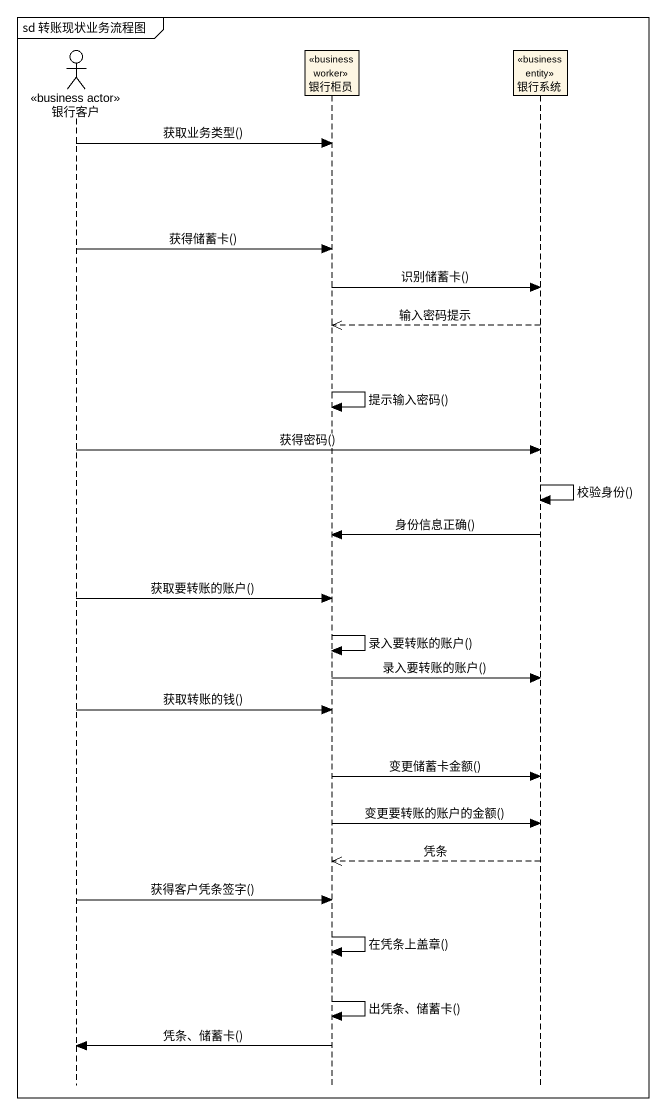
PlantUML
@startuml
mainframe sd 转账现状业务流程图
hide footbox
actor 银行客户 <<business actor>>
participant 银行柜员 <<business worker>>
participant 银行系统 <<business entity>>

银行客户 -> 银行柜员 : 获取业务类型()
银行客户 -> 银行柜员 : 获得储蓄卡()
银行柜员 -> 银行系统 : 识别储蓄卡()
银行系统 -->> 银行柜员 : 输入密码提示
银行柜员 -> 银行柜员 : 提示输入密码()
银行客户 -> 银行系统 : 获得密码()
银行系统 -> 银行系统 : 校验身份()
银行系统 -> 银行柜员 : 身份信息正确()
银行客户 -> 银行柜员 : 获取要转账的账户()
银行柜员 -> 银行柜员 : 录入要转账的账户()
银行柜员 -> 银行系统 : 录入要转账的账户()
银行客户 -> 银行柜员 : 获取转账的钱()
银行柜员 -> 银行系统 : 变更储蓄卡金额()
银行柜员 -> 银行系统 : 变更要转账的账户的金额()
银行系统 -->> 银行柜员 : 凭条
银行客户 -> 银行柜员 : 获得客户凭条签字()
银行柜员 -> 银行柜员 : 在凭条上盖章()
银行柜员 -> 银行柜员 : 出凭条、储蓄卡()
银行柜员 -> 银行客户 : 凭条、储蓄卡()
@enduml
